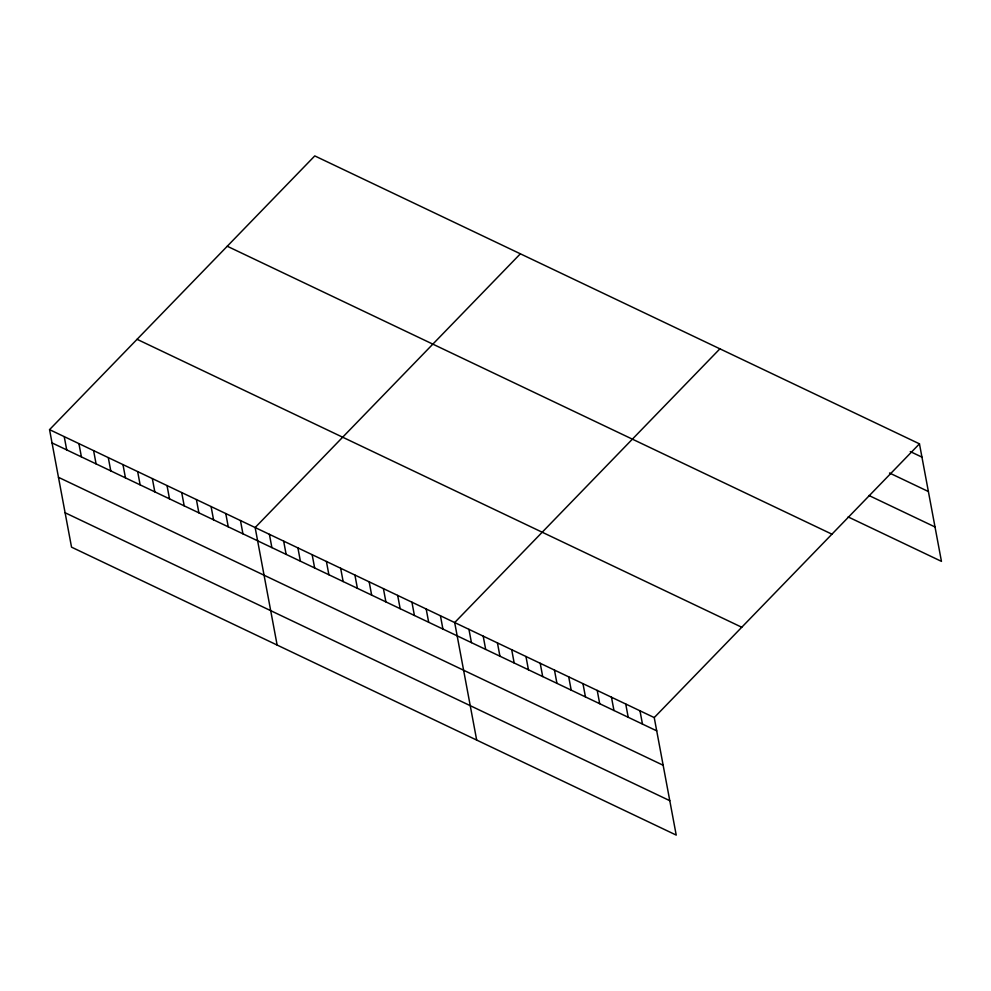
<?xml version="1.0" encoding="UTF-8"?>
<svg xmlns="http://www.w3.org/2000/svg" width="991" height="991" viewBox="0 0 991 991"><rect width="100%" height="100%" fill="white"/><g stroke="black" fill="none" stroke-linecap="round" stroke-linejoin="round"><path stroke-width="1.49" d="M49.55 429.636L654.233 717.583L676.221 835.091L71.538 547.156L49.55 429.636L314.779 155.909L919.462 443.844L941.45 561.364L848.16 516.93M520.362 253.807L255.145 527.546L277.133 645.054M719.912 348.82L454.683 622.559L476.683 740.079M654.233 717.583L919.462 443.844M910.283 451.574L921.94 457.124M889.509 473.004L928.381 491.524M868.934 495.488L935.008 526.964M227.249 246.239L831.932 534.174M137.068 339.306L741.763 627.253M52.04 442.915L656.723 730.862M58.469 477.315L663.152 765.25M65.109 512.756L669.792 800.691M639.975 710.795L642.465 724.074M625.73 704.006L628.207 717.286M611.472 697.218L613.962 710.497M597.226 690.43L599.704 703.709M582.968 683.641L585.458 696.921M568.71 676.853L571.2 690.132M554.465 670.077L556.942 683.344M540.206 663.289L542.696 676.556M525.961 656.5L528.438 669.767M511.703 649.712L514.18 662.991M497.445 642.924L499.935 656.203M483.199 636.135L485.677 649.415M468.941 629.347L471.431 642.626M440.438 615.77L442.915 629.05M426.18 608.982L428.669 622.261M411.934 602.206L414.411 615.473M397.676 595.418L400.166 608.685M383.418 588.629L385.908 601.896M369.172 581.841L371.65 595.12M354.914 575.053L357.404 588.332M340.656 568.264L343.146 581.544M326.411 561.476L328.888 574.755M312.153 554.687L314.642 567.967M297.907 547.899L300.384 561.179M283.649 541.111L286.139 554.39M269.391 534.322L271.881 547.602M240.454 520.548L242.944 533.827M225.775 513.561L228.252 526.828M211.083 506.562L213.573 519.841M196.404 499.575L198.881 512.842M181.712 492.577L184.202 505.856M167.033 485.59L169.511 498.857M152.341 478.591L154.831 491.87M137.662 471.605L140.14 484.872M122.971 464.606L125.461 477.885M108.292 457.607L110.781 470.886M93.6 450.62L96.09 463.899M78.921 443.621L81.411 456.901M64.229 436.635L66.719 449.914"/></g></svg>
